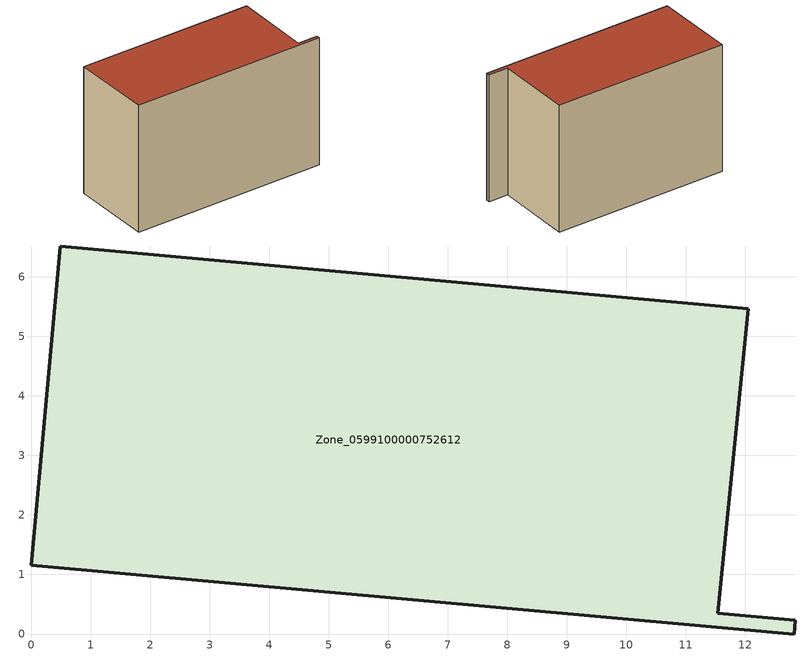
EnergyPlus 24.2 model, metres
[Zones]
Zone_0599100000752612
 floor ground (C_G): 0,1.16 0.49,6.52 12.05,5.46 11.54,0.35 12.84,0.23 12.82,0 z0
 wall outside (C_F): 12.84,0.23 11.54,0.35 12.05,5.46 0.49,6.52 0,1.16 12.82,0 12.84,0.23 z0:8.53
 roof outside (C_R): 0,1.16 12.82,0 12.84,0.23 11.54,0.35 12.05,5.46 0.49,6.52 z8.53
[BUILDING]
Pand.0599100000752612: North Axis=0; Terrain=City; Loads Convergence Tolerance Value=0.04; Temperature Convergence Tolerance Value=0.4; Solar Distribution=FullExterior; Maximum Number of Warmup Days=25; Minimum Number of Warmup Days=1
[Site:Location]
Rotterdam.The.Hague.AP_ZH_NLD Design_Conditions: Latitude=51.96; Longitude=4.45; Time Zone=1; Elevation=-4.5
[SITE:GROUNDTEMPERATURE:BUILDINGSURFACE]
18, 18, 18, 18, 18, 18, 18, 18, 18, 18, 18, 18
[MATERIAL] Thermal Absorptance=0.9; Solar Absorptance=0.7; Visible Absorptance=0.7
Name | Roughness | Thickness | Conductivity | Density | Specific Heat
G.TI.2006-2014 | MediumSmooth | 0.15 | 0.06 | 540 | 1210
F.TI.2006-2014 | Rough | 0.3 | 0.12 | 1920 | 840
R.TI.2006-2014 | MediumRough | 0.2 | 0.08 | 1500 | 1000
[CONSTRUCTION]
C_G: G.TI.2006-2014
C_F: F.TI.2006-2014
C_R: R.TI.2006-2014
[ZONE]
Zone_0599100000752612: Type=1; Multiplier=1; Ceiling Height=Autocalculate; Volume=Autocalculate; Floor Area=autocalculate; Part of Total Floor Area=Yes
[ZONEINFILTRATION:DESIGNFLOWRATE]
Infil_Zone_0599100000752612: Zone or ZoneList or Space or SpaceList=Zone_0599100000752612; Schedule=AlwaysOn; Design Flow Rate Calculation Method=Flow/Area; Flow Rate per Floor Area=0.0015; Constant Term Coefficient=1; Temperature Term Coefficient=0; Velocity Term Coefficient=0; Velocity Squared Term Coefficient=0
[HVACTEMPLATE:ZONE:IDEALLOADSAIRSYSTEM]
Zone_0599100000752612: Maximum Heating Supply Air Temperature=50; Minimum Cooling Supply Air Temperature=13; Maximum Heating Supply Air Humidity Ratio=0.0156; Minimum Cooling Supply Air Humidity Ratio=0.0077; Heating Limit=NoLimit; Cooling Limit=NoLimit; Dehumidification Control Type=ConstantSensibleHeatRatio; Cooling Sensible Heat Ratio=0.7; Dehumidification Setpoint=60; Humidification Control Type=None; Humidification Setpoint=30; Outdoor Air Method=None; Outdoor Air Flow Rate per Person=0.00944; Outdoor Air Flow Rate per Zone Floor Area=0; Outdoor Air Flow Rate per Zone=0; Demand Controlled Ventilation Type=None; Outdoor Air Economizer Type=NoEconomizer; Heat Recovery Type=None; Sensible Heat Recovery Effectiveness=0.7; Latent Heat Recovery Effectiveness=0.65
[ZONECONTROL:THERMOSTAT]
ThermostatControl_Zone_0599100000752612: Zone or ZoneList=Zone_0599100000752612; Control Type Schedule=DualSetpointControlType; Control 1=Thermostat_Zone_0599100000752612; Temperature Difference Between Cutout And Setpoint=0
[THERMOSTATSETPOINT:DUALSETPOINT]
Thermostat_Zone_0599100000752612: Heating Setpoint Temperature Schedule=HeatingSetpoint_Zone_0599100000752612; Cooling Setpoint Temperature Schedule=CoolingSetpoint_Zone_0599100000752612
[SCHEDULE:COMPACT]
HeatingSetpoint_Zone_0599100000752612: Through: 12/31, For: AllDays, Until: 24:00, 21
CoolingSetpoint_Zone_0599100000752612: Through: 12/31, For: AllDays, Until: 24:00, 24
DualSetpointControlType: Through: 12/31, For: AllDays, Until: 24:00, 4
AlwaysOn: Through: 12/31, For: AllDays, Until: 24:00, 1
